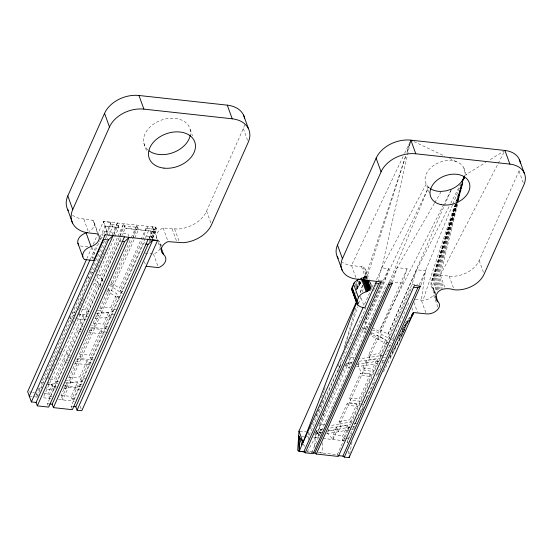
<?xml version="1.0" encoding="UTF-8"?>
<svg xmlns="http://www.w3.org/2000/svg" width="553" height="553" viewBox="0 0 553 553"><rect width="100%" height="100%" fill="white"/><g stroke="black" fill="none" stroke-linecap="round" stroke-linejoin="round"><path stroke-width="0.41" stroke-dasharray="2.77 2.07" d="M308.712 432.087L308.263 439.49M322.738 442.725L322.157 453.011L317.892 452.7M314.692 446.16L315.569 432.771L316.461 430.739L322.06 429.757M327.106 432.64L332.934 439.524L333.259 434.672L336.583 427.199L347.484 425.285L349.13 429.833L326.871 433.746L329.36 428.222L350.74 424.414M347.484 425.285L342.839 435.723L342.514 440.575L348.307 427.559L349.835 427.275M347.118 442.808L347.229 441.094L383.125 360.425L383.678 361.939M452.534 204.928L425.499 270.742L421.331 300.224L426.273 313.869M349.69 454.234L352.095 441.55M379.711 280.654L378.01 280.468L381.777 267.88L410.865 140.158L406.794 152.455M444.736 287.207L440.375 275.173L457.877 203.165M458.078 202.329L462.958 182.234M457.31 203.794L438.916 275.27L443.271 287.304M458.167 200.469L462.875 182.186M457.013 203.85L437.865 275.477L442.511 288.313M457.905 200.518L462.806 182.2M456.792 203.711L436.835 275.802L441.481 288.638M457.02 202.882L462.75 182.165M363.141 278.878L366.045 273.376A11.095 7.929 -19.9 0 0 363.19 267.002L351.494 265.433A24.104 17.219 -19.9 0 1 342.238 262.288M456.578 203.601L435.847 276.23L440.202 288.272M456.813 202.771L462.702 182.137M344.07 347.851L356.153 306.673M362.45 285.23L360.024 293.491L362.768 285.3M364.386 278.622L365.353 275.311L366.805 279.327M456.391 203.518L434.921 276.77L439.282 288.804M456.626 202.695L462.661 182.124L456.965 201.002M107.213 234.866L110.98 222.271L103.363 221.553L107.116 231.672L106.072 234.023M51.139 398.637L43.175 397.766L118.936 227.511L117.291 222.963L113.524 235.557L118.114 225.237L111.803 224.546M119.828 236.249L123.596 223.654L125.248 228.202L49.48 398.457L47.835 393.909L52.051 384.446L47.71 384.826M133.079 237.7L136.847 225.106L138.492 229.654L62.731 399.909L61.086 395.36L66.498 383.188L77.51 382.234L79.155 386.775M145.446 237.811L148.584 230.76L146.939 226.212L143.172 238.806L120.229 290.353L124.211 292.876M152.545 226.827L148.778 239.421L153.437 229.108L152.545 226.827L155.669 227.138L156.568 229.419L151.902 239.726M152.372 238.156L155.669 227.138M312.784 451.981L307.433 451.379L315.238 437.603L384.833 281.221L388.6 268.627L381.777 267.88L376.552 279.624M455.983 204.285L434.091 277.392L432.771 278.843L431.181 282.182A10.376 7.417 -19.9 0 0 432.978 288.092A8.502 6.076 -19.9 0 1 434.416 293.069M455.845 204.251L433.372 278.09L437.727 290.131M456.847 200.967L462.591 182.103M455.748 204.23L432.771 278.843L437.133 290.885M462.571 182.096L456.619 200.967M455.693 204.223L432.315 279.638L436.676 291.673M455.596 204.251L431.181 282.182L435.536 294.217M372.252 327.715L380.713 332.146L402.515 283.157L407.098 268.73L397.151 267.638L390.888 281.698M388.863 336.418L412.096 284.207L416.685 269.781L449.236 206.31M420.916 285.175L425.499 270.742L416.685 269.781L388.04 334.143L389.685 338.692L373.075 329.989L370.558 335.477L387.204 344.27L385.559 339.722L377.409 335.45L368.678 355.074L370.323 359.616M345.473 344.609L357.556 306.839M358.607 303.556L360.971 296.166M362.284 292.06L363.598 287.954M366.487 278.919L405.881 155.759M406.932 152.476L410.865 140.158M364.945 278.74L405.708 155.739M415.358 299.574L423.024 300.3L454.808 204.893M455.893 201.631L462.142 182.877M314.913 432.646L318.507 430.255L325.109 410.665M338.305 371.471L340.786 364.123L366.065 307.302M321.556 397.441L323.947 390.999M324.245 390.19L326.035 385.358M452.859 204.133L461.333 183.513M389.478 281.747L428.534 187.211L426.19 184.08A20.523 14.661 -19.9 0 1 443.527 161.165A20.523 14.661 -19.9 0 1 464.589 175.536L485.859 162.312M356.83 288.161L361.227 278.187L364.897 275.954M339.957 361.849L340.786 364.123L308.443 436.946L305.194 436.607M86.925 258.493L91.839 247.454M93.243 244.302L103.411 221.442L155.766 227.179L156.596 229.454L152.421 238.834M90.326 259.094L96.353 245.56M100.148 237.03L105.056 225.99L118.936 227.511M93.222 259.17L92.482 257.124L99.789 240.707M100.134 239.926L103.964 231.327L111.844 232.191L112.591 234.237M106.086 233.276L110.98 222.271L112.625 226.82L107.379 238.613M29.295 396.245L36.864 397.075L36.042 394.801L39.104 387.916L41.689 387.694M42.298 384.874L41.475 382.6L106.867 235.647M36.864 397.075L89.074 279.749L88.252 277.475L89.545 278.29M89.399 279.03L107.033 239.394M47.883 378.943L49.977 374.236M51.374 371.098L54.512 364.033M56.261 360.114L57.657 356.975M59.053 353.837L61.494 348.349M72.671 323.242L75.111 317.747M78.526 310.074L83.669 298.516M95.503 271.931L102.768 255.604M103.114 254.829L105.533 249.389M112.1 234.624L117.291 222.963M56.06 383.678L54.415 379.13L83.04 314.795L79.597 315.092M87.056 314.028L85.411 309.48L97.75 281.747L94.522 279.7M101.959 280.523L100.314 275.975L123.596 223.654M109.805 283.744L111.976 285.12L137.669 227.38L124.418 225.928L101.137 278.249L104.026 280.081M48.18 405.736L47.44 403.69L119.759 241.177L121.515 239.553M70.514 382.42L68.869 377.872L77.15 359.25L87.25 360.356L88.895 364.904M81.097 358.634L79.452 354.086L90.927 328.295L101.019 329.401L102.664 333.943M94.867 327.68L93.222 323.132L97.494 313.537L108.506 312.583L110.151 317.132M101.503 312.77L99.858 308.221L108.588 288.611L116.842 293.843L118.487 298.392M112.798 287.394L111.153 282.846L130.943 238.371M131.289 237.59L136.847 225.106M145.1 238.592L72.823 401.015L71.178 396.466L77.51 382.234M81.526 381.459L79.881 376.911L87.25 360.356M91.19 359.74L89.545 355.192L101.019 329.401M104.966 328.786L103.314 324.238L108.506 312.583M112.515 311.809L110.87 307.261L116.842 293.843M121.052 292.627L119.407 288.078L146.939 226.212M71.835 408.328L71.095 406.282L143.414 243.769L145.75 241.606M149.262 238.488L153.437 229.108L156.568 229.419M149.51 241.253L150.554 238.91M150.9 238.122L155.766 227.179M149.711 241.613L154.259 231.382L125.248 228.202M160.667 246.424L158.635 240.804A10.369 7.41 -19.9 0 1 162.098 228.417L163.149 227.988L178.018 229.073A27.65 19.756 -19.9 0 0 206.587 211.108L243.32 128.559A27.65 19.756 -19.9 0 0 244.73 123.893M371.581 288.424L363.895 305.685L360.667 296.754M371.927 287.636L374.022 282.929M315.735 416.305L323.111 399.729M337.855 366.584L339.611 362.644M340.655 360.286L343.095 354.805M343.448 354.017L345.881 348.535M346.233 347.754L347.975 343.842M348.321 343.054L350.761 337.572M351.114 336.791L352.855 332.878M373.441 290.733L376.254 284.415M319.261 424.441L342.577 372.045M342.929 371.263L344.664 367.351M345.017 366.57L346.406 363.445L351.929 362.63M349.178 357.217L350.215 354.881M350.567 354.1L362.367 327.576L366.75 329.871M388.6 268.627L364.849 321.998L366.466 326.457L367.932 327.245M324.514 424.241L318.915 425.222L320.56 429.771L318.079 435.294L319.675 435.011M349.627 367.745L348.044 367.973L350.471 362.533L348.825 357.998L354.349 357.183M365.443 332.802L363.985 332.035L366.466 326.457M311.685 452.693L386.616 284.311M384.038 355.199L358.33 358.994L359.153 361.268L356.733 366.708L378.66 363.473L377.015 358.932L366.259 360.515L362.913 368.028L363.736 370.303L373.316 371.353L372.494 369.079L377.015 358.932M336.583 427.199L338.222 431.824L340.676 426.176L339.037 421.683L347.319 403.075L356.899 404.125L357.722 406.4L350.754 422.015L351.3 423.515M370.199 374.236L359.194 398.962L360.017 401.236L350.436 400.185L349.614 397.911L360.618 373.185L370.199 374.236L371.022 376.51L361.441 375.459L360.618 373.185M407.098 268.73L379.89 329.871L381.535 334.42L379.026 339.915L377.409 335.45M332.934 439.524L337.406 429.474L327.673 431.119M367.081 362.789L339.846 423.93L328.537 425.948M369.501 357.349L378.231 337.724L369.763 333.293M339.846 423.93L350.754 422.015L349.938 419.768L356.899 404.125M380.81 357.273L379.434 353.485L385.559 339.722M377.837 361.206L357.722 406.4L348.141 405.349L347.319 403.075M380.257 355.759L386.381 341.996L389.056 343.399M337.268 454.67L411.847 287.076M393.695 340.793L392.872 338.519L409.49 301.178M419.319 284.629L425.499 270.742M438.446 289.433L434.091 277.392C438.28 273.687 444.266 275.753 449.154 276.134A24.104 17.219 -19.9 0 0 479.161 260.553L519.011 170.995A24.256 17.33 -19.9 0 0 519.633 169.405M310.192 428.962L340.786 364.123M403.123 156.499L351.494 265.433L356.139 278.27M404.596 153.381L410.132 141.713M356.623 289.053L360.625 280.889M360.991 280.143L362.084 277.917M361.227 404.077L363.584 404.333L375.28 380.429M377.913 375.031L378.674 373.489M355.372 284.774L357.245 280.986M355.379 286.295L357.936 281.159M355.994 286.737L358.987 280.765M356.312 287.919L361.227 278.187L360.114 278.525M443.741 204.513L379.89 329.871L388.04 334.143L451.58 189.133L444.135 203.746M383.464 371.858L403.828 331.731M450.799 203.255L460.214 184.902M440.375 275.173L504.93 150.464L488.797 160.494M363.045 408.418L354.902 423.854L355.738 426.135M389.927 357.438L405.176 328.523L389.893 357.335M381.777 267.88L426.19 184.08L429.384 192.907M363.763 406.676L356.125 421.096L356.706 422.713M356.83 288.963L360.874 281.353M363.584 404.333L368.547 395.229M392.526 351.231L406.579 325.441M361.123 281.567L356.491 289.779L361.731 280.972M362.809 278.581L363.653 277.088L364.233 278.691M434.368 203.38L397.151 267.638L392.561 282.065L402.515 283.157M434.796 202.633L440.859 192.168M362.16 280.24L364.323 276.548L365.201 278.961M397.469 339.832L408.37 321.397M351.929 433.179L347.229 441.094L347.408 442.746M356.561 289.841L361.385 281.802M398.727 337.351L408.356 321.3M376.883 374.45L381.743 366.369M399.321 335.996L408.695 320.609M389.326 349.24L385.552 354.978L390.39 344.097L390.943 345.611M402.169 329.816L408.363 320.464M402.072 329.47L408.321 320.305M403.649 326.671L410.119 317.491M392.872 338.519L395.533 335.187M405.1 323.201L409.884 317.208M100.522 239.069L102.27 237.444M313.537 437.437L315.238 437.603L320.339 435.038M314.318 434.271L317.256 432.937L321.252 432.232M145.128 253.067L153.485 253.986L155.123 253.322A10.369 7.41 -19.9 0 0 159.997 242.373L158.635 240.804M350.36 427.075L328.129 430.981M351.432 429.411L353.726 428.997M339.037 421.683L349.938 419.768M320.56 429.771L322.157 429.487M321.728 432.107L319.33 432.529L318.507 430.255M352.662 426.674L354.971 426.273M353.879 423.888L356.948 423.391M368.678 355.074L379.434 353.485M359.153 361.268L381.079 358.033M383.347 357.701L385.614 357.362M346.738 363.245L348.438 362.996L349.261 365.257M382.137 360.418L384.404 360.086M356.706 364.316L379.344 360.978M381.681 363.031L383.948 362.699M350.471 362.533L352.047 362.305M81.968 309.777L85.411 309.48M99.858 308.221L110.87 307.261M75.049 312.721L72.464 312.95L73.293 315.224L76.729 314.927M89.634 311.457L86.233 311.754L98.572 284.021L101.462 285.853M97.28 310.793L100.681 310.496L109.411 290.885L107.241 289.509M117.112 309.065L111.692 309.535L117.665 296.118L121.646 298.641M77.593 314.851L88.757 313.876M96.409 313.212L114.837 311.609M70.1 318.265L71.821 318.12M88.114 316.703L83.862 317.069L80.8 323.954L83.282 324.231M95.766 316.033L98.316 315.811L94.045 325.406L91.563 325.136M114.748 314.381L109.328 314.857L104.144 326.512L109.819 327.134M86.386 319.199L77.807 319.945L76.985 317.671M94.888 318.459L111.699 316.993M50.116 379.503L54.415 379.13M68.869 377.872L79.881 376.911M41.475 382.6L43.196 382.448M58.639 381.107L55.238 381.404L64.729 360.072L68.04 360.432M65.441 380.512L69.692 380.146L77.98 361.524L75.491 361.247M86.123 378.715L80.703 379.185L88.072 362.63L93.747 363.252M47.461 384.425L57.761 383.526M65.413 382.863L83.849 381.259M56.275 386.423L52.874 386.72L48.657 396.183L51.968 396.549M63.92 385.759L67.321 385.462L61.908 397.635L59.42 397.365M82.203 384.169L78.332 384.508L72.001 398.741L76.867 399.273M55.397 388.849L46.811 389.595L45.989 387.321M63.892 388.109L81.478 386.575M306.797 451.884L312.77 452.319M299.781 431.16L306.279 431.831M301.945 436.276L304.385 436.524M315.569 432.771L320.692 433.31M345.231 438.17L343.662 437.997L346.04 440.057M346.019 438.252L348.376 438.508M315.238 437.603L318.334 437.935M72.471 215.158A27.65 19.756 -19.9 0 0 78.471 218.165L92.876 220.288L93.471 220.896A10.369 7.41 -19.9 0 1 89.185 231.52M147.762 228.486L156.596 229.454M105.008 226.101L118.888 227.622L118.114 225.237M119.759 241.177L121.335 241.35M80.406 245.974L87.816 246.79M380.568 280.751L384.833 281.221M412.096 284.207L417.709 284.823M92.482 257.124L94.058 257.297M93.222 323.132L103.314 324.238M83.282 326.408L81.623 326.229L79.978 321.68M90.733 327.224L107.4 329.056M81.816 329.477L78.505 329.118L67.024 354.908L70.335 355.275M89.268 330.293L91.75 330.563L80.275 356.36L77.786 356.091M107.524 332.291L101.842 331.669L90.367 357.466L95.234 357.998M80.987 331.572L79.328 331.385L77.683 326.844M88.432 332.388L104.289 334.123M362.913 368.028L372.494 369.079M362.588 372.881L372.169 373.932M79.452 354.086L89.545 355.192M69.505 357.369L67.846 357.183L66.201 352.634M76.957 358.185L93.623 360.01M67.21 362.526L65.551 362.346L63.906 357.798M74.662 363.342L90.512 365.077M349.614 397.911L359.194 398.962M349.289 402.771L360.445 403.987M51.097 384.529L51.968 384.625L52.791 386.9L56.102 387.259M63.554 388.075L66.035 388.351L65.213 386.077L75.305 387.183L76.134 389.457L81.809 390.079M29.33 391.883L31.853 392.16M32.696 392.25L34.376 392.436M43.894 393.48L47.835 393.909M61.086 395.36L71.178 396.466M36.042 394.801L38.406 395.063M58.59 399.46L74.441 401.195M333.259 434.672L342.839 435.723M47.44 403.69L49.017 403.863M71.095 406.282L72.671 406.455M322.98 438.432L345.66 440.921M318.238 452.582L337.945 454.739M345.618 365.319L347.229 365.72M354.805 292.765L356.229 293.208M320.989 432.633L316.461 430.739L318.079 435.294M413.962 141.616L444.875 156.181M449.513 158.365L458.015 162.375M370.697 325.06L364.849 321.998L428.534 187.211A20.523 14.661 -19.9 0 0 430.49 188.732M391.026 339.39L393.031 340.441M371.83 332.775L388.448 341.478M390.453 342.528L392.457 343.579M389.208 345.321L390.549 346.019M366.694 330.03L365.222 329.249L364.434 327.058M97.736 274.343L100.314 275.975M111.153 282.846L119.407 288.078M92.752 272.933L90.816 271.71L91.639 273.984M103.404 281.436L96.803 277.253L95.98 274.979M109.19 285.099L122.379 293.463M100.84 287.207L94.238 283.018L93.416 280.744M106.618 290.871L119.814 299.235M317.256 432.937L320.118 435.688M303.272 444.024L304.938 446.969M353.657 426.577L354.494 428.858M519.011 170.995L523.373 183.029M463.822 167.87L467.015 176.697M479.161 260.553L483.813 273.389M449.154 276.134L453.806 288.97M434.464 290.332L435.626 293.539M432.978 288.092L435.591 295.316M431.333 285.866L434.817 295.496M437.872 306.95L433.517 294.908A10.32 7.376 -19.9 0 1 423.024 300.3M413.914 302.38L417.446 312.12M411.84 307.675L413.312 311.733M365.671 269.767L369.155 279.396M363.19 267.002L367.551 279.037M365.685 274.647L367.427 279.459M361.455 266.525L366.107 279.362M357.998 301.592L359.16 304.807M362.367 327.576L363.985 332.035M366.259 360.515L367.904 365.063M357.943 363.992L361.233 373.081M346.406 363.445L348.044 367.973M243.32 128.559L247.675 140.593M190.184 129.499L192.506 135.92M206.587 211.108L210.942 223.142M143.904 143.365L147.098 152.193M174.63 229.018L179.276 241.861M172.17 228.977L176.525 241.011M163.149 227.988L168.091 241.633M160.785 244.143L161.365 245.746M157.017 239.2L153.437 229.108L154.211 231.493L125.199 228.313L124.418 225.928M158.179 242.408L161.082 250.433M152.331 238.592L151.591 236.546L146.856 236.027L147.845 238.758M153.485 253.986L158.421 267.624M144.43 261.728L145.252 264.002M128.918 236.684L127.93 233.954L123.201 233.435L123.941 235.481M103.411 221.442L107.116 231.672M103.964 231.327L104.704 233.373M94.259 222.665L98.04 233.096M92.876 220.288L97.522 233.131M83.856 219.299L88.217 231.341M108.588 288.611L110.234 293.159M91.936 247.239L95.344 256.661M97.75 281.747L99.395 286.288M97.494 313.537L99.139 318.086M90.927 328.295L92.572 332.837M83.04 314.795L84.685 319.344M79.349 312.348L80.171 314.622M69.277 315.991L70.922 320.54M77.15 359.25L78.803 363.798M80.144 406.185L81.243 409.22M66.498 383.188L68.143 387.736M52.051 384.446L53.696 388.994M48.353 381.999L49.176 384.273M39.104 387.916L39.927 390.19M348.321 451.006L348.777 455.14M348.307 427.559L348.328 430.925M147.803 149.842A24.194 17.281 -19.9 0 1 160.958 120.257A24.194 17.281 -19.9 0 1 190.446 134.096"/><path stroke-width="0.83" d="M356.637 301.392L298.973 431.077L297.721 450.336L299.118 451.317L303.804 451.829L305.201 452.817L313.081 453.681L389.153 282.728L392.333 283.081L316.268 454.027L314.864 453.045L313.274 452.866M356.989 303.818L352.054 290.18L351.895 287.961L356.83 301.606C355.973 306.003 361.627 307.316 364.717 307.959L376.558 281.353M337.779 455.554L342.922 456.114L344.319 457.103L349.047 457.621L349.372 455.928M463.573 179.725L464.161 177.195M463.442 179.677L464.126 177.195M356.83 301.606L358.455 297.583A9.795 6.995 -19.9 0 1 366.162 291.832L369.266 290.194L370.987 287.021A11.095 7.929 -19.9 0 0 368.132 280.641L356.429 279.071A24.104 17.219 -19.9 0 1 342.438 258.666L337.496 245.027L376.137 158.193A27.899 19.936 -19.9 0 1 410.865 140.158L504.93 150.464A24.256 17.33 -19.9 0 1 520.345 163.114M463.379 179.649L464.347 176.359L462.958 180.43M304.24 451.69L299.118 451.317L303.065 442.338L357.01 301.558M464.32 176.207L462.308 181.135M68.296 210.672A27.65 19.756 -19.9 0 1 67.812 195.9L104.545 113.351A27.65 19.756 -19.9 0 1 138.955 95.482L227.269 105.153A27.65 19.756 -19.9 0 1 244.689 118.598M157.508 240.583L152.822 239.961L148.142 244.288L75.823 406.801L77.061 410.215L81.789 410.734L157.557 240.479L105.194 234.742L93.72 260.539L84.526 259.53L83.6 258.583A10.369 7.41 -19.9 0 1 88.473 247.64L91.031 246.5A10.369 7.41 -19.9 0 0 98.406 234.541L97.812 233.933L88.798 232.944A27.65 19.756 -19.9 0 1 72.747 209.539L109.48 126.99A27.65 19.756 -19.9 0 1 143.898 109.121L232.212 118.798A27.65 19.756 -19.9 0 1 248.256 142.197L211.523 224.746A27.65 19.756 -19.9 0 1 182.953 242.719L168.091 241.633L167.034 242.062A10.369 7.41 -19.9 0 0 163.577 254.449L164.932 256.018A10.369 7.41 -19.9 0 1 160.059 266.961L158.421 267.624L146.075 266.269M86.579 259.281L27.65 391.697L31.355 401.927L36.083 402.446L37.321 405.861L48.671 407.105L124.439 236.85M29.295 396.245L89.973 259.882M31.355 401.927L103.674 239.414L108.402 239.933L113.082 235.606L37.321 405.861M36.083 402.446L108.402 239.933M53.406 407.623L52.169 404.208L124.487 241.696L129.167 237.368L53.406 407.623L72.332 409.697L148.093 239.442M77.061 410.215L152.822 239.961M342.438 258.666L381.079 171.831A27.899 19.936 -19.9 0 1 415.808 153.796L509.873 164.103A24.256 17.33 -19.9 0 1 523.954 184.64L484.103 274.191A24.104 17.219 -19.9 0 1 454.096 289.772C447.882 287.76 437.948 287.864 436.117 295.82A10.376 7.417 -19.9 0 0 437.914 301.738A8.502 6.076 -19.9 0 1 438.453 308.553A10.32 7.376 -19.9 0 1 426.273 313.869L413.603 312.542L412.013 314.546M300.784 451.331L299.118 451.317L298.696 435.937L303.065 442.338L363.197 307.254M303.804 451.829L378.757 283.447L381.294 281.871L367.31 280.336M305.201 452.817L381.294 281.871M314.864 453.045L389.796 284.657L392.333 283.081M342.922 456.114L417.854 287.733L420.391 286.15L414.384 285.493L338.318 456.446L316.268 454.027M344.319 457.103L420.391 286.15M349.047 457.621L413.603 312.542L412.109 314.664M352.164 288.002L353.215 285.825M357.245 280.986L357.991 279.472L359.028 278.954M357.991 279.472L354.597 282.258L352.109 287.194L357.051 300.832M409.303 320.989L413.603 312.542L411.197 317.111L413.603 312.542L412.268 314.747M461.783 181.84L462.958 179.552A20.523 14.661 -19.9 0 1 451.58 189.133L446.485 190.785L441.287 191.421A20.523 14.661 -19.9 0 1 430.49 188.732M411.128 317.097L413.603 312.542L412.296 314.733M412.296 314.761L413.603 312.542M354.597 282.258L353.512 283.938L358.455 297.583M104.026 235.82L105.194 234.742M87.374 232.405A10.369 7.41 -19.9 0 1 86.095 232.861L83.531 233.995A10.369 7.41 -19.9 0 0 78.664 244.944M122.123 241.433L124.487 241.696M145.778 244.025L148.142 244.288M375.605 283.101L378.757 283.447M388.206 284.484L389.796 284.657M413.561 287.263L417.854 287.733M49.805 403.953L52.169 404.208M73.459 406.545L75.823 406.801M412.414 140.884L410.865 140.158L415.808 153.796M352.054 290.18L352.372 290.837M298.973 431.077L303.065 442.338M519.343 159.471L524.279 173.117M504.93 150.464L509.873 164.103M435.882 296.118L437.914 301.738M376.137 158.193L381.079 171.831M367.717 280.26L370.621 288.286M367.095 280.129L370.296 288.956M366.349 279.97L369.839 289.599M365.492 279.763L369.266 290.194M364.524 279.493L368.595 290.726M363.48 279.147L367.835 291.189M362.664 279.521L367.019 291.555M361.807 279.797L366.162 291.832M352.814 291.438L357.756 305.076M351.812 288.728L356.754 302.367M351.867 289.468L357.314 304.482M337.171 256.481L342.107 270.12M243.541 115.086L248.477 128.731M227.269 105.153L232.212 118.798M138.955 95.482L143.898 109.121M161.255 248.027L163.577 254.449M104.545 113.351L109.48 126.99M86.095 232.861L91.031 246.5M67.812 195.9L72.747 209.539M67.59 209.373L72.526 223.011M77.869 243.175L82.812 256.813M301.938 444.916L298.696 435.937L299.691 450.024M338.277 258.458A24.104 17.219 -19.9 0 1 337.496 245.027M190.336 134.884A24.194 17.281 -19.9 0 1 173.621 152.421A24.194 17.281 -19.9 0 1 149.047 150.858M464.333 176.359L463.324 179.635L464.333 176.359M441.287 204.651A20.523 14.661 -19.9 0 0 469.822 185.193A20.523 14.661 -19.9 0 0 438.723 178.999A20.523 14.661 -19.9 0 0 441.287 204.651M163.944 168.133A24.194 17.281 -19.9 0 0 195.119 143.137A24.194 17.281 -19.9 0 0 156.879 138.948A24.194 17.281 -19.9 0 0 163.944 168.133"/></g></svg>
